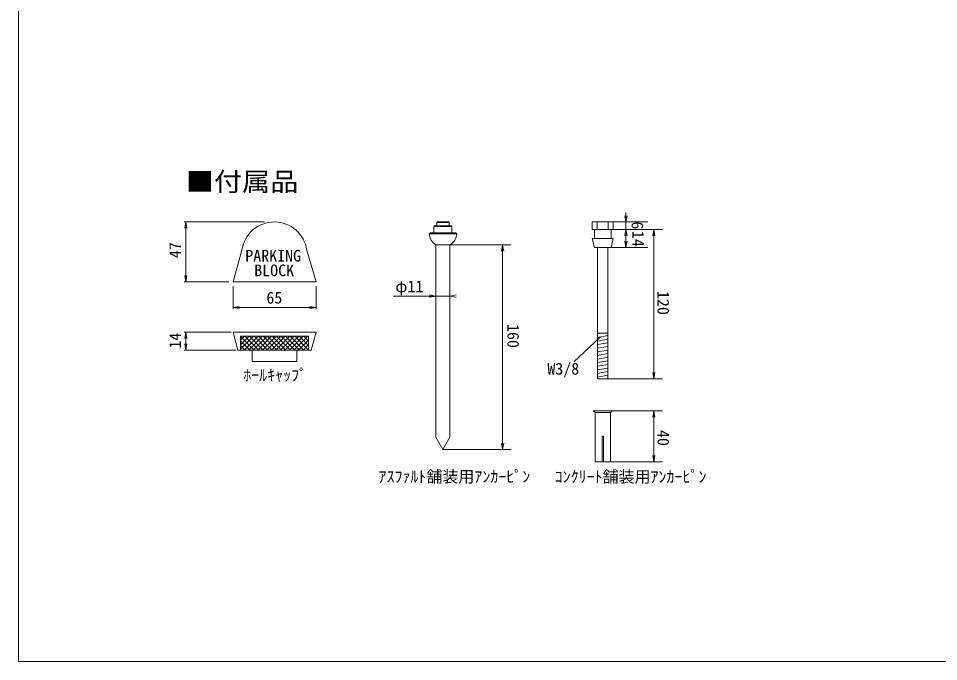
# Model space of a CAD drawing. Units: millimetres, scale not verified. Extents: x -1190 to 1114, y -811 to 805.
# Drawn here: x -1190 to -38, y -811 to -5 of the extents above; entities that cross this region are included whole.
import ezdxf
from ezdxf.enums import TextEntityAlignment as Align

# ---------------------------------------------------------------- set-up
doc = ezdxf.new("R2010")
doc.units = ezdxf.units.MM
doc.header["$LTSCALE"] = 8
doc.layers.add('0-0', color=7, linetype='Continuous', lineweight=18)
doc.styles.add('ＭＳ ゴシック', font='')
doc.styles.get('ＭＳ ゴシック').set_extended_font_data('MS Gothic')

msp = doc.modelspace()

# ---------------------------------------------------------------- linework, layer by layer
at = {"layer": '0-0'}
for p, q in [((-1189.958, 805.465), (-1189.958, -810.535)), ((-980.344, -260.293), (-981.73, -268.176)), ((-980.344, -260.293), (-978.957, -268.176)), ((-666.08, -261.089), (-666.08, -265.089)), ((-665.28, -260.289), (-651.68, -260.289)), ((-650.88, -261.089), (-650.88, -265.089)), ((-445.275, -260.287), (-471.675, -260.287)), ((-445.274, -260.29), (-471.674, -260.29)), ((-471.674, -260.29), (-471.674, -269.89)), ((-445.275, -269.887), (-445.275, -260.287)), ((-445.274, -269.89), (-445.274, -260.29)), ((-674.56, -273.889), (-669.68, -273.889)), ((-669.68, -272.289), (-669.68, -265.889)), ((-669.68, -265.889), (-669.68, -273.889)), ((-668.88, -265.089), (-666.08, -265.089)), ((-648.08, -265.089), (-650.88, -265.089)), ((-647.28, -265.889), (-647.28, -273.889)), ((-647.28, -273.889), (-642.4, -273.889)), ((-471.675, -269.887), (-445.275, -269.887)), ((-471.674, -269.89), (-445.274, -269.89)), ((-468.875, -269.887), (-468.875, -281.087)), ((-468.874, -269.89), (-468.874, -281.09)), ((-448.075, -269.887), (-448.075, -281.087)), ((-448.075, -269.887), (-448.075, -281.087)), ((-448.074, -269.89), (-448.074, -281.09)), ((-471.675, -281.087), (-468.875, -292.287)), ((-468.875, -281.087), (-471.675, -281.087)), ((-471.674, -281.09), (-468.874, -292.29)), ((-468.874, -281.09), (-471.674, -281.09)), ((-468.875, -281.087), (-448.075, -281.087)), ((-468.874, -281.09), (-448.074, -281.09)), ((-445.275, -281.087), (-448.075, -292.287)), ((-448.075, -281.087), (-445.275, -281.087)), ((-445.274, -281.09), (-448.074, -292.29)), ((-448.074, -281.09), (-445.274, -281.09)), ((-667.28, -288.998), (-667.28, -529.798)), ((-649.68, -288.998), (-649.68, -529.798)), ((-468.875, -292.287), (-448.075, -292.287)), ((-468.875, -292.287), (-448.075, -292.287)), ((-468.874, -292.29), (-448.074, -292.29)), ((-464.874, -456.557), (-464.874, -292.29)), ((-452.074, -456.557), (-452.074, -292.287)), ((-981.73, -327.462), (-980.344, -335.345)), ((-978.957, -327.462), (-980.344, -335.345)), ((-921.281, -367.345), (-913.399, -365.958)), ((-921.281, -367.345), (-913.399, -368.732)), ((-980.344, -398.217), (-981.73, -406.099)), ((-980.344, -398.217), (-978.957, -406.099)), ((-464.874, -400.243), (-460.379, -399.45)), ((-464.874, -399.45), (-452.074, -399.45)), ((-464.874, -404.756), (-452.074, -402.499)), ((-980.344, -420.617), (-981.73, -412.734)), ((-980.344, -420.617), (-978.957, -412.734)), ((-464.874, -409.269), (-452.074, -407.012)), ((-464.874, -413.782), (-452.074, -411.525)), ((-464.874, -418.295), (-452.074, -416.038)), ((-464.874, -422.808), (-452.074, -420.551)), ((-464.874, -427.321), (-452.074, -425.064)), ((-464.874, -431.834), (-452.074, -429.577)), ((-464.874, -436.347), (-452.074, -434.09)), ((-464.874, -440.86), (-452.074, -438.603)), ((-464.874, -445.373), (-452.074, -443.116)), ((-464.874, -449.886), (-452.074, -447.629)), ((-464.874, -454.399), (-452.074, -452.142)), ((-464.874, -456.557), (-452.074, -456.557)), ((-458.475, -496.559), (-470.475, -496.559)), ((-468.075, -496.559), (-448.875, -496.559)), ((-468.075, -498.959), (-468.075, -560.559)), ((-458.475, -496.559), (-446.475, -496.559)), ((-446.475, -496.559), (-448.875, -498.959)), ((-448.875, -498.959), (-448.875, -560.559)), ((-667.28, -529.798), (-658.48, -544.998)), ((-649.68, -529.798), (-658.48, -544.998)), ((-459.275, -528.559), (-457.675, -528.559)), ((-459.275, -560.559), (-459.275, -528.559)), ((-457.675, -560.559), (-457.675, -528.559)), ((-468.075, -560.559), (-448.875, -560.559)), ((-1189.958, -810.535), (1114.042, -810.535))]:
    msp.add_line(p, q, dxfattribs=at)
at = {"layer": '0-0', "color": 6}
for p, q in [((-429.429, -260.29), (-430.818, -252.411)), ((-429.429, -260.29), (-428.039, -252.411)), ((-429.429, -269.887), (-430.818, -277.765)), ((-429.429, -269.887), (-428.039, -277.765)), ((-394.477, -269.887), (-395.867, -277.765)), ((-394.477, -269.887), (-393.088, -277.765)), ((-429.429, -292.29), (-430.818, -284.411)), ((-429.429, -292.29), (-428.039, -284.411)), ((-583.812, -289.001), (-585.201, -296.879)), ((-583.812, -289.001), (-582.423, -296.879)), ((-667.284, -352.994), (-675.162, -351.604)), ((-667.284, -352.994), (-675.162, -354.383)), ((-649.68, -352.994), (-641.802, -351.604)), ((-649.68, -352.994), (-641.802, -354.383)), ((-394.477, -456.553), (-395.867, -448.675)), ((-394.477, -456.553), (-393.088, -448.675)), ((-394.477, -496.559), (-395.867, -504.438)), ((-394.477, -496.559), (-393.088, -504.438)), ((-585.204, -537.121), (-583.812, -545.001)), ((-582.42, -537.121), (-583.812, -545.001)), ((-394.477, -560.559), (-395.867, -552.681)), ((-394.477, -560.559), (-393.088, -552.681))]:
    msp.add_line(p, q, dxfattribs=at)
at = {"layer": '0-0', "color": 4}
for p, q in [((-429.426, -260.287), (-429.426, -248.619)), ((-980.344, -260.293), (-982.477, -260.293)), ((-980.344, -335.345), (-980.344, -260.293)), ((-881.893, -260.293), (-980.344, -260.293)), ((-666.08, -261.089), (-650.88, -261.089)), ((-465.275, -260.287), (-465.275, -269.887)), ((-465.274, -260.29), (-465.274, -269.89)), ((-451.675, -269.887), (-451.675, -260.287)), ((-451.674, -269.89), (-451.674, -260.29)), ((-445.275, -260.287), (-401.917, -260.287)), ((-429.426, -260.287), (-429.426, -269.887)), ((-675.68, -275.009), (-641.28, -275.009)), ((-669.68, -265.889), (-647.28, -265.889)), ((-669.68, -273.889), (-647.28, -273.889)), ((-666.08, -265.089), (-650.88, -265.089)), ((-445.275, -269.887), (-383.811, -269.887)), ((-429.426, -269.887), (-429.426, -292.287)), ((-394.477, -269.887), (-394.477, -456.553)), ((-910.077, -295.457), (-921.281, -335.345)), ((-828.964, -295.457), (-817.281, -335.345)), ((-667.28, -288.998), (-649.68, -288.998)), ((-649.68, -288.998), (-583.812, -288.998)), ((-583.812, -545.001), (-583.812, -289.001)), ((-583.812, -289.001), (-573.145, -289.001)), ((-448.075, -292.287), (-401.917, -292.287)), ((-980.344, -335.345), (-982.477, -335.345)), ((-926.616, -335.345), (-980.344, -335.345)), ((-921.281, -335.345), (-817.281, -335.345)), ((-921.281, -340.678), (-921.281, -369.478)), ((-817.281, -340.678), (-817.281, -369.478)), ((-667.284, -352.994), (-720.613, -352.994)), ((-667.28, -352.998), (-649.68, -352.998)), ((-921.281, -367.345), (-817.281, -367.345)), ((-923.414, -398.217), (-982.477, -398.217)), ((-980.344, -398.217), (-980.344, -420.617)), ((-817.28, -398.217), (-823.282, -420.617)), ((-911.855, -403.362), (-826.705, -403.362)), ((-911.855, -403.362), (-911.855, -420.617)), ((-911.855, -419.65), (-895.566, -403.362)), ((-911.855, -413.994), (-901.223, -403.362)), ((-911.855, -408.337), (-906.88, -403.362)), ((-911.855, -419.65), (-895.566, -403.362)), ((-911.855, -413.994), (-901.223, -403.362)), ((-911.855, -408.337), (-906.88, -403.362)), ((-911.855, -403.477), (-894.715, -420.617)), ((-911.855, -409.134), (-900.372, -420.617)), ((-907.164, -420.617), (-889.909, -403.362)), ((-907.164, -420.617), (-889.909, -403.362)), ((-906.313, -403.362), (-889.058, -420.617)), ((-901.508, -420.617), (-884.252, -403.362)), ((-901.508, -420.617), (-884.252, -403.362)), ((-900.657, -403.362), (-883.401, -420.617)), ((-895.851, -420.617), (-878.596, -403.362)), ((-895.851, -420.617), (-878.596, -403.362)), ((-895, -403.362), (-877.745, -420.617)), ((-890.194, -420.617), (-872.939, -403.362)), ((-890.194, -420.617), (-872.939, -403.362)), ((-889.343, -403.362), (-872.088, -420.617)), ((-884.537, -420.617), (-867.282, -403.362)), ((-884.537, -420.617), (-867.282, -403.362)), ((-883.686, -403.362), (-866.431, -420.617)), ((-878.88, -420.617), (-861.625, -403.362)), ((-878.88, -420.617), (-861.625, -403.362)), ((-878.029, -403.362), (-860.774, -420.617)), ((-873.223, -420.617), (-855.968, -403.362)), ((-873.223, -420.617), (-855.968, -403.362)), ((-872.372, -403.362), (-855.117, -420.617)), ((-867.566, -420.617), (-850.311, -403.362)), ((-867.566, -420.617), (-850.311, -403.362)), ((-866.715, -403.362), (-849.46, -420.617)), ((-861.91, -420.617), (-844.654, -403.362)), ((-861.91, -420.617), (-844.654, -403.362)), ((-861.059, -403.362), (-843.803, -420.617)), ((-856.253, -420.617), (-838.998, -403.362)), ((-856.253, -420.617), (-838.998, -403.362)), ((-855.402, -403.362), (-838.147, -420.617)), ((-850.596, -420.617), (-833.341, -403.362)), ((-850.596, -420.617), (-833.341, -403.362)), ((-849.745, -403.362), (-832.49, -420.617)), ((-844.939, -420.617), (-827.684, -403.362)), ((-844.939, -420.617), (-827.684, -403.362)), ((-844.088, -403.362), (-826.833, -420.617)), ((-839.282, -420.617), (-826.705, -408.04)), ((-839.282, -420.617), (-826.705, -408.04)), ((-838.431, -403.362), (-826.705, -415.087)), ((-833.625, -420.617), (-826.705, -413.697)), ((-833.625, -420.617), (-826.705, -413.697)), ((-832.774, -403.362), (-826.705, -409.431)), ((-827.117, -403.362), (-826.705, -403.774)), ((-826.705, -403.362), (-826.705, -420.617)), ((-494.536, -435.188), (-461.699, -404.361)), ((-917.411, -420.617), (-982.477, -420.617)), ((-915.278, -420.617), (-823.282, -420.617)), ((-911.855, -414.79), (-906.029, -420.617)), ((-911.855, -420.447), (-911.686, -420.617)), ((-897.28, -420.617), (-897.28, -435.017)), ((-841.28, -420.617), (-841.28, -435.017)), ((-827.969, -420.617), (-826.705, -419.354)), ((-827.969, -420.617), (-826.705, -419.354)), ((-897.28, -435.017), (-841.28, -435.017)), ((-452.074, -456.557), (-383.811, -456.557)), ((-446.475, -496.559), (-383.811, -496.559)), ((-394.477, -496.559), (-394.477, -560.559)), ((-658.48, -544.998), (-583.812, -544.998)), ((-583.812, -545.001), (-573.145, -545.001)), ((-448.875, -560.559), (-383.811, -560.559))]:
    msp.add_line(p, q, dxfattribs=at)
at = {"layer": '0-0'}
msp.add_lwpolyline([(-1189.958, -810.535), (1114.042, -810.535), (1114.042, 805.465), (-1189.958, 805.465)], close=True, dxfattribs=at)
for points in [[(-825.164, -365.958), (-817.281, -367.345), (-825.164, -368.732)], [(-470.475, -496.559), (-468.075, -498.959), (-448.875, -498.959)]]:
    msp.add_lwpolyline(points, dxfattribs=at)
at = {"layer": '0-0', "color": 4}
msp.add_lwpolyline([(-817.28, -398.217), (-921.28, -398.217), (-915.278, -420.617)], dxfattribs=at)
msp.add_arc((-869.52, -301.262), 40.969, 8.14581, 171.85419, dxfattribs=at)
at = {"layer": '0-0'}
for centre, radius, start, end in [((-665.28, -261.089), 0.8, 90, 180), ((-651.68, -261.089), 0.8, 0, 90), ((-674.56, -275.009), 1.12, 90, 180), ((-658.498, -274.209), 17.2, 182.66588, 239.29982), ((-668.88, -265.889), 0.8, 90, 180), ((-658.461, -274.209), 17.2, 300.70018, 357.33412), ((-648.08, -265.889), 0.8, 0, 90), ((-642.4, -275.009), 1.12, 360, 90)]:
    msp.add_arc(centre, radius, start, end, dxfattribs=at)

# ---------------------------------------------------------------- texts
at = {"layer": '0-0', "style": 'ＭＳ ゴシック', "width": 1.1}
msp.add_text('■付属品', height=23.46, dxfattribs=at).set_placement((-980.336, -228.646), align=Align.BOTTOM_LEFT)
at = {"layer": '0-0', "color": 4, "style": 'ＭＳ ゴシック'}
for s, rotation, p in [('6', 270, (-426.605, -259.613)), ('14', 270, (-425.763, -271.401)), ('47', 90, (-982.077, -305.53)), ('120', 270, (-394.293, -346.672)), ('160', 270, (-582.184, -388.013)), ('14', 90, (-982.077, -418.811)), ('40', 270, (-394.293, -520.63))]:
    msp.add_text(s, height=14.66, rotation=rotation, dxfattribs=at).set_placement(p, align=Align.BOTTOM_LEFT)
for s, p in [('PARKING', (-905.913, -314.249)), ('BLOCK', (-894.707, -332.587)), ('φ11', (-718.074, -352.673)), ('65', (-879.512, -366.763)), ('W3/8', (-527.752, -455.68)), ('ﾎｰﾙｷｬｯﾌﾟ', (-908.478, -463.671)), ('ｱｽﾌｧﾙﾄ舗装用ｱﾝｶｰﾋﾟﾝ', (-739.159, -590.668)), ('ｺﾝｸﾘｰﾄ舗装用ｱﾝｶｰﾋﾟﾝ', (-518.609, -590.837))]:
    msp.add_text(s, height=14.66, dxfattribs=at).set_placement(p, align=Align.BOTTOM_LEFT)

doc.saveas('drawing.dxf')
